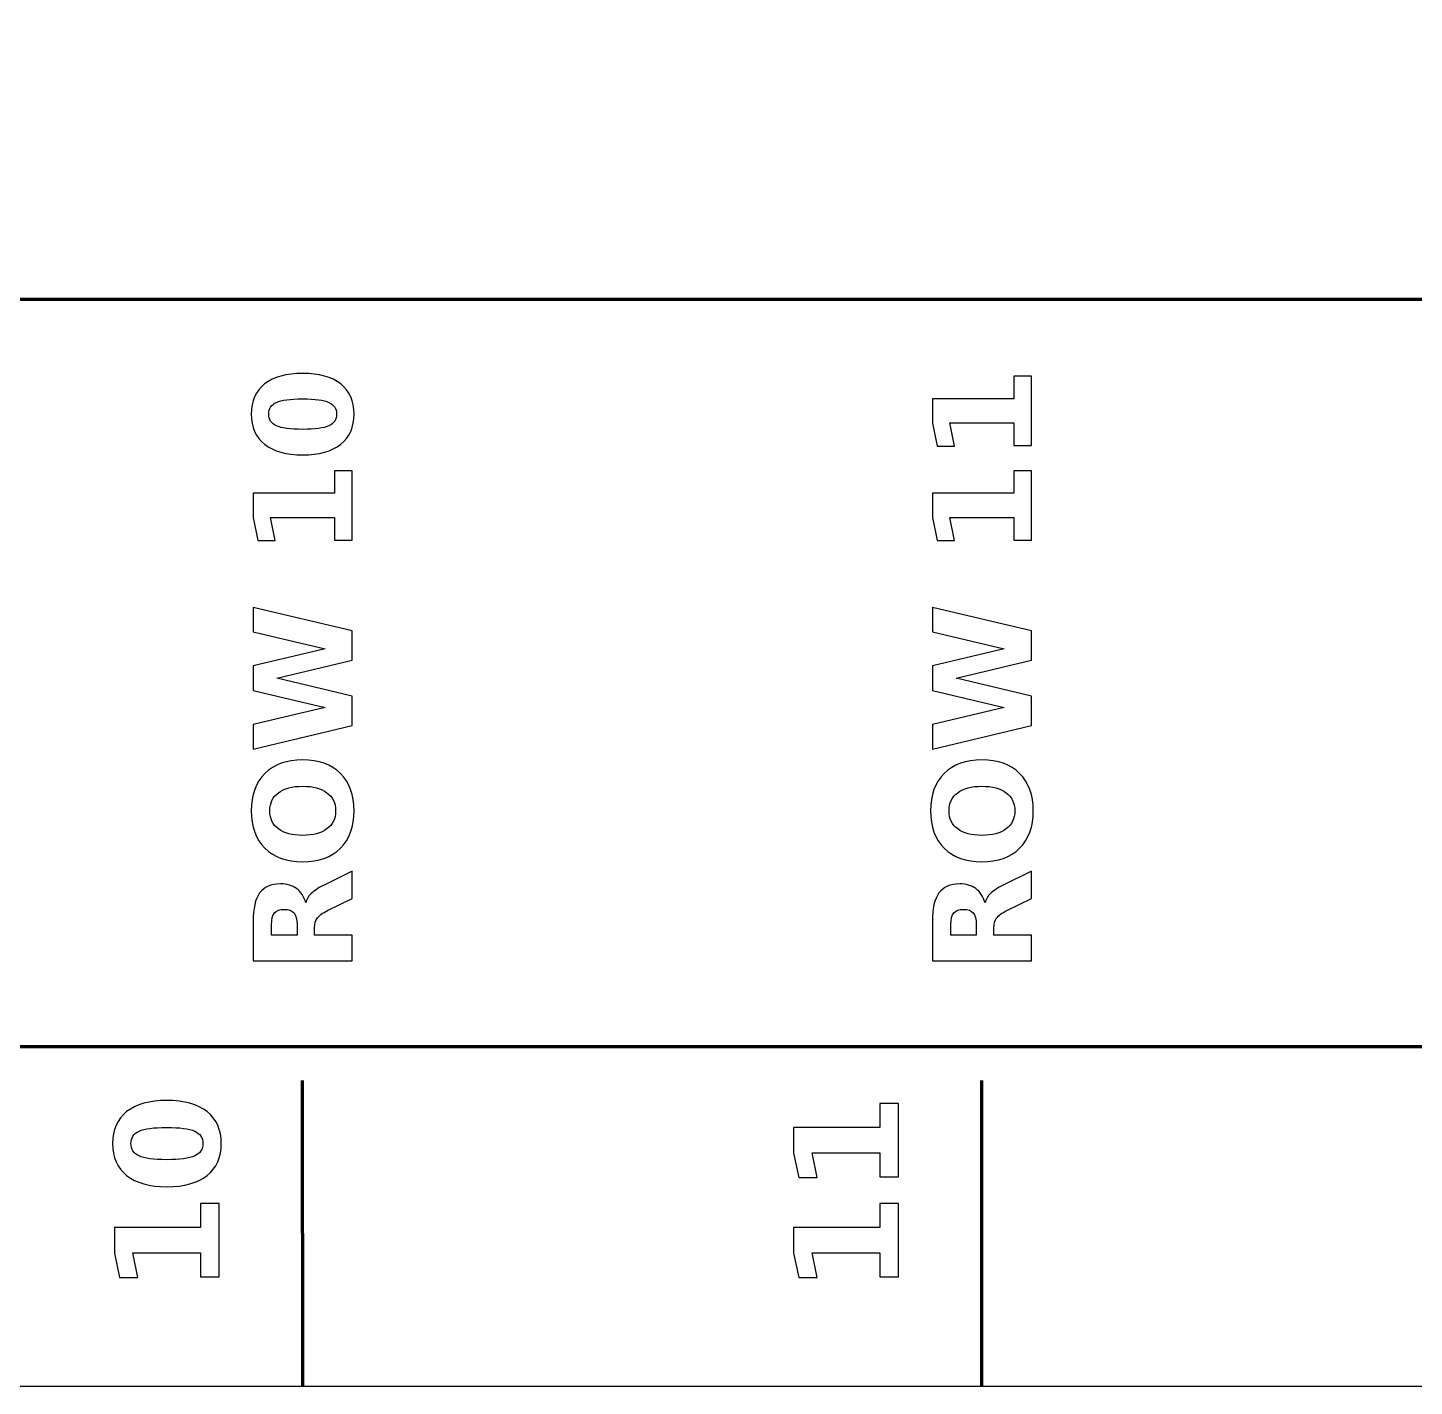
# Model space of a CAD drawing. Header units: centimetres. Extents: x -27.5 to 5.5, y -16.9 to -12.8.
# Drawn here: x -17.212 to -15.17, y -16.85 to -14.85 of the extents above; entities that cross this region are included whole.
import ezdxf

# ---------------------------------------------------------------- set-up
doc = ezdxf.new("R2010")
doc.units = ezdxf.units.CM
doc.header["$MEASUREMENT"] = 0
doc.layers.add('Layer 1', color=7, linetype='Continuous')

msp = doc.modelspace()

# ---------------------------------------------------------------- linework, layer by layer
at = {"layer": 'Layer 1', "color": 7}
msp.add_open_spline([(-27.5, -12.85), (-27.5, -12.85), (5.5, -12.85), (5.5, -12.85), (5.5, -12.85), (5.5, -12.85), (5.5, -16.85), (5.5, -16.85), (5.5, -16.85), (5.5, -16.85), (-27.5, -16.85), (-27.5, -16.85), (-27.5, -16.85), (-27.5, -16.85), (-27.5, -12.85), (-27.5, -12.85)], degree=3, knots=[0, 0, 0, 0, 0.25, 0.25, 0.25, 0.25, 0.5, 0.5, 0.5, 0.5, 0.75, 0.75, 0.75, 0.75, 1, 1, 1, 1], dxfattribs=at)
at = {"layer": 'Layer 1', "color": 250, "lineweight": 100}
msp.add_open_spline([(-26.05684, -16.35), (-26.05684, -16.35), (-26.05684, -15.25), (-26.05684, -15.25), (-26.05684, -15.25), (-26.05684, -15.25), (3.51816, -15.25), (3.51816, -15.25), (3.51816, -15.25), (3.51816, -15.25), (3.51816, -16.35), (3.51816, -16.35), (3.51816, -16.35), (3.51816, -16.35), (-26.05684, -16.35), (-26.05684, -16.35)], degree=3, knots=[0, 0, 0, 0, 0.25, 0.25, 0.25, 0.25, 0.5, 0.5, 0.5, 0.5, 0.75, 0.75, 0.75, 0.75, 1, 1, 1, 1], dxfattribs=at)
at = {"layer": 'Layer 1', "color": 250}
for points, knots in [([(-16.80681, -15.35882), (-16.78264, -15.35882), (-16.76401, -15.36402), (-16.75087, -15.37445), (-16.75087, -15.37445), (-16.73777, -15.38485), (-16.73121, -15.39965), (-16.73121, -15.41879), (-16.73121, -15.41879), (-16.73121, -15.43799), (-16.73777, -15.45282), (-16.75087, -15.46322), (-16.75087, -15.46322), (-16.76401, -15.47365), (-16.78264, -15.47885), (-16.80681, -15.47885), (-16.80681, -15.47885), (-16.83101, -15.47885), (-16.84967, -15.47365), (-16.86281, -15.46322), (-16.86281, -15.46322), (-16.87591, -15.45282), (-16.88247, -15.43799), (-16.88247, -15.41879), (-16.88247, -15.41879), (-16.88247, -15.39965), (-16.87591, -15.38485), (-16.86281, -15.37445), (-16.86281, -15.37445), (-16.84967, -15.36402), (-16.83101, -15.35882), (-16.80681, -15.35882)], [0, 0, 0, 0, 0.125, 0.125, 0.125, 0.125, 0.25, 0.25, 0.25, 0.25, 0.375, 0.375, 0.375, 0.375, 0.5, 0.5, 0.5, 0.5, 0.625, 0.625, 0.625, 0.625, 0.75, 0.75, 0.75, 0.75, 0.875, 0.875, 0.875, 0.875, 1, 1, 1, 1]), ([(-15.76001, -15.46499), (-15.76001, -15.46499), (-15.76001, -15.43179), (-15.76001, -15.43179), (-15.76001, -15.43179), (-15.76001, -15.43179), (-15.85424, -15.43179), (-15.85424, -15.43179), (-15.85424, -15.43179), (-15.85424, -15.43179), (-15.84721, -15.46585), (-15.84721, -15.46585), (-15.84721, -15.46585), (-15.84721, -15.46585), (-15.87281, -15.46585), (-15.87281, -15.46585), (-15.87281, -15.46585), (-15.87281, -15.46585), (-15.87984, -15.43199), (-15.87984, -15.43199), (-15.87984, -15.43199), (-15.87984, -15.43199), (-15.87984, -15.39625), (-15.87984, -15.39625), (-15.87984, -15.39625), (-15.87984, -15.39625), (-15.76001, -15.39625), (-15.76001, -15.39625), (-15.76001, -15.39625), (-15.76001, -15.39625), (-15.76001, -15.36305), (-15.76001, -15.36305), (-15.76001, -15.36305), (-15.76001, -15.36305), (-15.73404, -15.36305), (-15.73404, -15.36305), (-15.73404, -15.36305), (-15.73404, -15.36305), (-15.73404, -15.46499), (-15.73404, -15.46499), (-15.73404, -15.46499), (-15.73404, -15.46499), (-15.76001, -15.46499), (-15.76001, -15.46499)], [0, 0, 0, 0, 0.0909091, 0.0909091, 0.0909091, 0.0909091, 0.1818182, 0.1818182, 0.1818182, 0.1818182, 0.2727273, 0.2727273, 0.2727273, 0.2727273, 0.3636364, 0.3636364, 0.3636364, 0.3636364, 0.4545455, 0.4545455, 0.4545455, 0.4545455, 0.5454545, 0.5454545, 0.5454545, 0.5454545, 0.6363636, 0.6363636, 0.6363636, 0.6363636, 0.7272727, 0.7272727, 0.7272727, 0.7272727, 0.8181818, 0.8181818, 0.8181818, 0.8181818, 0.9090909, 0.9090909, 0.9090909, 0.9090909, 1, 1, 1, 1]), ([(-16.80707, -15.39642), (-16.82531, -15.39642), (-16.83814, -15.39812), (-16.84561, -15.40155), (-16.84561, -15.40155), (-16.85304, -15.40495), (-16.85677, -15.41072), (-16.85677, -15.41879), (-16.85677, -15.41879), (-16.85677, -15.42685), (-16.85304, -15.43262), (-16.84561, -15.43609), (-16.84561, -15.43609), (-16.83814, -15.43952), (-16.82531, -15.44125), (-16.80707, -15.44125), (-16.80707, -15.44125), (-16.78867, -15.44125), (-16.77567, -15.43952), (-16.76814, -15.43609), (-16.76814, -15.43609), (-16.76057, -15.43262), (-16.75681, -15.42685), (-16.75681, -15.41879), (-16.75681, -15.41879), (-16.75681, -15.41079), (-16.76057, -15.40505), (-16.76814, -15.40159), (-16.76814, -15.40159), (-16.77567, -15.39815), (-16.78867, -15.39642), (-16.80707, -15.39642)], [0, 0, 0, 0, 0.125, 0.125, 0.125, 0.125, 0.25, 0.25, 0.25, 0.25, 0.375, 0.375, 0.375, 0.375, 0.5, 0.5, 0.5, 0.5, 0.625, 0.625, 0.625, 0.625, 0.75, 0.75, 0.75, 0.75, 0.875, 0.875, 0.875, 0.875, 1, 1, 1, 1]), ([(-16.76001, -15.60416), (-16.76001, -15.60416), (-16.76001, -15.57096), (-16.76001, -15.57096), (-16.76001, -15.57096), (-16.76001, -15.57096), (-16.85424, -15.57096), (-16.85424, -15.57096), (-16.85424, -15.57096), (-16.85424, -15.57096), (-16.84721, -15.60502), (-16.84721, -15.60502), (-16.84721, -15.60502), (-16.84721, -15.60502), (-16.87281, -15.60502), (-16.87281, -15.60502), (-16.87281, -15.60502), (-16.87281, -15.60502), (-16.87984, -15.57116), (-16.87984, -15.57116), (-16.87984, -15.57116), (-16.87984, -15.57116), (-16.87984, -15.53542), (-16.87984, -15.53542), (-16.87984, -15.53542), (-16.87984, -15.53542), (-16.76001, -15.53542), (-16.76001, -15.53542), (-16.76001, -15.53542), (-16.76001, -15.53542), (-16.76001, -15.50222), (-16.76001, -15.50222), (-16.76001, -15.50222), (-16.76001, -15.50222), (-16.73404, -15.50222), (-16.73404, -15.50222), (-16.73404, -15.50222), (-16.73404, -15.50222), (-16.73404, -15.60416), (-16.73404, -15.60416), (-16.73404, -15.60416), (-16.73404, -15.60416), (-16.76001, -15.60416), (-16.76001, -15.60416)], [0, 0, 0, 0, 0.0909091, 0.0909091, 0.0909091, 0.0909091, 0.1818182, 0.1818182, 0.1818182, 0.1818182, 0.2727273, 0.2727273, 0.2727273, 0.2727273, 0.3636364, 0.3636364, 0.3636364, 0.3636364, 0.4545455, 0.4545455, 0.4545455, 0.4545455, 0.5454545, 0.5454545, 0.5454545, 0.5454545, 0.6363636, 0.6363636, 0.6363636, 0.6363636, 0.7272727, 0.7272727, 0.7272727, 0.7272727, 0.8181818, 0.8181818, 0.8181818, 0.8181818, 0.9090909, 0.9090909, 0.9090909, 0.9090909, 1, 1, 1, 1]), ([(-15.76001, -15.60416), (-15.76001, -15.60416), (-15.76001, -15.57096), (-15.76001, -15.57096), (-15.76001, -15.57096), (-15.76001, -15.57096), (-15.85424, -15.57096), (-15.85424, -15.57096), (-15.85424, -15.57096), (-15.85424, -15.57096), (-15.84721, -15.60502), (-15.84721, -15.60502), (-15.84721, -15.60502), (-15.84721, -15.60502), (-15.87281, -15.60502), (-15.87281, -15.60502), (-15.87281, -15.60502), (-15.87281, -15.60502), (-15.87984, -15.57116), (-15.87984, -15.57116), (-15.87984, -15.57116), (-15.87984, -15.57116), (-15.87984, -15.53542), (-15.87984, -15.53542), (-15.87984, -15.53542), (-15.87984, -15.53542), (-15.76001, -15.53542), (-15.76001, -15.53542), (-15.76001, -15.53542), (-15.76001, -15.53542), (-15.76001, -15.50222), (-15.76001, -15.50222), (-15.76001, -15.50222), (-15.76001, -15.50222), (-15.73404, -15.50222), (-15.73404, -15.50222), (-15.73404, -15.50222), (-15.73404, -15.50222), (-15.73404, -15.60416), (-15.73404, -15.60416), (-15.73404, -15.60416), (-15.73404, -15.60416), (-15.76001, -15.60416), (-15.76001, -15.60416)], [0, 0, 0, 0, 0.0909091, 0.0909091, 0.0909091, 0.0909091, 0.1818182, 0.1818182, 0.1818182, 0.1818182, 0.2727273, 0.2727273, 0.2727273, 0.2727273, 0.3636364, 0.3636364, 0.3636364, 0.3636364, 0.4545455, 0.4545455, 0.4545455, 0.4545455, 0.5454545, 0.5454545, 0.5454545, 0.5454545, 0.6363636, 0.6363636, 0.6363636, 0.6363636, 0.7272727, 0.7272727, 0.7272727, 0.7272727, 0.8181818, 0.8181818, 0.8181818, 0.8181818, 0.9090909, 0.9090909, 0.9090909, 0.9090909, 1, 1, 1, 1]), ([(-16.87984, -15.91185), (-16.87984, -15.91185), (-16.87984, -15.87582), (-16.87984, -15.87582), (-16.87984, -15.87582), (-16.87984, -15.87582), (-16.77387, -15.85062), (-16.77387, -15.85062), (-16.77387, -15.85062), (-16.77387, -15.85062), (-16.87984, -15.82562), (-16.87984, -15.82562), (-16.87984, -15.82562), (-16.87984, -15.82562), (-16.87984, -15.78939), (-16.87984, -15.78939), (-16.87984, -15.78939), (-16.87984, -15.78939), (-16.77387, -15.76439), (-16.77387, -15.76439), (-16.77387, -15.76439), (-16.77387, -15.76439), (-16.87984, -15.73919), (-16.87984, -15.73919), (-16.87984, -15.73919), (-16.87984, -15.73919), (-16.87984, -15.70345), (-16.87984, -15.70345), (-16.87984, -15.70345), (-16.87984, -15.70345), (-16.73404, -15.73782), (-16.73404, -15.73782), (-16.73404, -15.73782), (-16.73404, -15.73782), (-16.73404, -15.78119), (-16.73404, -15.78119), (-16.73404, -15.78119), (-16.73404, -15.78119), (-16.84487, -15.80765), (-16.84487, -15.80765), (-16.84487, -15.80765), (-16.84487, -15.80765), (-16.73404, -15.83382), (-16.73404, -15.83382), (-16.73404, -15.83382), (-16.73404, -15.83382), (-16.73404, -15.87719), (-16.73404, -15.87719), (-16.73404, -15.87719), (-16.73404, -15.87719), (-16.87984, -15.91185), (-16.87984, -15.91185)], [0, 0, 0, 0, 0.0769231, 0.0769231, 0.0769231, 0.0769231, 0.1538462, 0.1538462, 0.1538462, 0.1538462, 0.2307692, 0.2307692, 0.2307692, 0.2307692, 0.3076923, 0.3076923, 0.3076923, 0.3076923, 0.3846154, 0.3846154, 0.3846154, 0.3846154, 0.4615385, 0.4615385, 0.4615385, 0.4615385, 0.5384615, 0.5384615, 0.5384615, 0.5384615, 0.6153846, 0.6153846, 0.6153846, 0.6153846, 0.6923077, 0.6923077, 0.6923077, 0.6923077, 0.7692308, 0.7692308, 0.7692308, 0.7692308, 0.8461538, 0.8461538, 0.8461538, 0.8461538, 0.9230769, 0.9230769, 0.9230769, 0.9230769, 1, 1, 1, 1]), ([(-15.87984, -15.91185), (-15.87984, -15.91185), (-15.87984, -15.87582), (-15.87984, -15.87582), (-15.87984, -15.87582), (-15.87984, -15.87582), (-15.77387, -15.85062), (-15.77387, -15.85062), (-15.77387, -15.85062), (-15.77387, -15.85062), (-15.87984, -15.82562), (-15.87984, -15.82562), (-15.87984, -15.82562), (-15.87984, -15.82562), (-15.87984, -15.78939), (-15.87984, -15.78939), (-15.87984, -15.78939), (-15.87984, -15.78939), (-15.77387, -15.76439), (-15.77387, -15.76439), (-15.77387, -15.76439), (-15.77387, -15.76439), (-15.87984, -15.73919), (-15.87984, -15.73919), (-15.87984, -15.73919), (-15.87984, -15.73919), (-15.87984, -15.70345), (-15.87984, -15.70345), (-15.87984, -15.70345), (-15.87984, -15.70345), (-15.73404, -15.73782), (-15.73404, -15.73782), (-15.73404, -15.73782), (-15.73404, -15.73782), (-15.73404, -15.78119), (-15.73404, -15.78119), (-15.73404, -15.78119), (-15.73404, -15.78119), (-15.84487, -15.80765), (-15.84487, -15.80765), (-15.84487, -15.80765), (-15.84487, -15.80765), (-15.73404, -15.83382), (-15.73404, -15.83382), (-15.73404, -15.83382), (-15.73404, -15.83382), (-15.73404, -15.87719), (-15.73404, -15.87719), (-15.73404, -15.87719), (-15.73404, -15.87719), (-15.87984, -15.91185), (-15.87984, -15.91185)], [0, 0, 0, 0, 0.0769231, 0.0769231, 0.0769231, 0.0769231, 0.1538462, 0.1538462, 0.1538462, 0.1538462, 0.2307692, 0.2307692, 0.2307692, 0.2307692, 0.3076923, 0.3076923, 0.3076923, 0.3076923, 0.3846154, 0.3846154, 0.3846154, 0.3846154, 0.4615385, 0.4615385, 0.4615385, 0.4615385, 0.5384615, 0.5384615, 0.5384615, 0.5384615, 0.6153846, 0.6153846, 0.6153846, 0.6153846, 0.6923077, 0.6923077, 0.6923077, 0.6923077, 0.7692308, 0.7692308, 0.7692308, 0.7692308, 0.8461538, 0.8461538, 0.8461538, 0.8461538, 0.9230769, 0.9230769, 0.9230769, 0.9230769, 1, 1, 1, 1]), ([(-16.88247, -16.00288), (-16.88247, -15.97945), (-16.87577, -15.96108), (-16.86234, -15.94782), (-16.86234, -15.94782), (-16.84894, -15.93452), (-16.83041, -15.92788), (-16.80681, -15.92788), (-16.80681, -15.92788), (-16.78324, -15.92788), (-16.76474, -15.93452), (-16.75134, -15.94782), (-16.75134, -15.94782), (-16.73791, -15.96108), (-16.73121, -15.97945), (-16.73121, -16.00288), (-16.73121, -16.00288), (-16.73121, -16.02625), (-16.73791, -16.04458), (-16.75134, -16.05792), (-16.75134, -16.05792), (-16.76474, -16.07122), (-16.78324, -16.07788), (-16.80681, -16.07788), (-16.80681, -16.07788), (-16.83041, -16.07788), (-16.84894, -16.07122), (-16.86234, -16.05792), (-16.86234, -16.05792), (-16.87577, -16.04458), (-16.88247, -16.02625), (-16.88247, -16.00288)], [0, 0, 0, 0, 0.125, 0.125, 0.125, 0.125, 0.25, 0.25, 0.25, 0.25, 0.375, 0.375, 0.375, 0.375, 0.5, 0.5, 0.5, 0.5, 0.625, 0.625, 0.625, 0.625, 0.75, 0.75, 0.75, 0.75, 0.875, 0.875, 0.875, 0.875, 1, 1, 1, 1]), ([(-15.88247, -16.00288), (-15.88247, -15.97945), (-15.87577, -15.96108), (-15.86234, -15.94782), (-15.86234, -15.94782), (-15.84894, -15.93452), (-15.83041, -15.92788), (-15.80681, -15.92788), (-15.80681, -15.92788), (-15.78324, -15.92788), (-15.76474, -15.93452), (-15.75134, -15.94782), (-15.75134, -15.94782), (-15.73791, -15.96108), (-15.73121, -15.97945), (-15.73121, -16.00288), (-15.73121, -16.00288), (-15.73121, -16.02625), (-15.73791, -16.04458), (-15.75134, -16.05792), (-15.75134, -16.05792), (-15.76474, -16.07122), (-15.78324, -16.07788), (-15.80681, -16.07788), (-15.80681, -16.07788), (-15.83041, -16.07788), (-15.84894, -16.07122), (-15.86234, -16.05792), (-15.86234, -16.05792), (-15.87577, -16.04458), (-15.88247, -16.02625), (-15.88247, -16.00288)], [0, 0, 0, 0, 0.125, 0.125, 0.125, 0.125, 0.25, 0.25, 0.25, 0.25, 0.375, 0.375, 0.375, 0.375, 0.5, 0.5, 0.5, 0.5, 0.625, 0.625, 0.625, 0.625, 0.75, 0.75, 0.75, 0.75, 0.875, 0.875, 0.875, 0.875, 1, 1, 1, 1]), ([(-16.85524, -16.00288), (-16.85524, -16.01435), (-16.85101, -16.02322), (-16.84254, -16.02955), (-16.84254, -16.02955), (-16.83407, -16.03585), (-16.82217, -16.03902), (-16.80681, -16.03902), (-16.80681, -16.03902), (-16.79147, -16.03902), (-16.77961, -16.03585), (-16.77114, -16.02955), (-16.77114, -16.02955), (-16.76267, -16.02322), (-16.75844, -16.01435), (-16.75844, -16.00288), (-16.75844, -16.00288), (-16.75844, -15.99135), (-16.76267, -15.98245), (-16.77114, -15.97612), (-16.77114, -15.97612), (-16.77961, -15.96982), (-16.79147, -15.96665), (-16.80681, -15.96665), (-16.80681, -15.96665), (-16.82217, -15.96665), (-16.83407, -15.96982), (-16.84254, -15.97612), (-16.84254, -15.97612), (-16.85101, -15.98245), (-16.85524, -15.99135), (-16.85524, -16.00288)], [0, 0, 0, 0, 0.125, 0.125, 0.125, 0.125, 0.25, 0.25, 0.25, 0.25, 0.375, 0.375, 0.375, 0.375, 0.5, 0.5, 0.5, 0.5, 0.625, 0.625, 0.625, 0.625, 0.75, 0.75, 0.75, 0.75, 0.875, 0.875, 0.875, 0.875, 1, 1, 1, 1]), ([(-15.85524, -16.00288), (-15.85524, -16.01435), (-15.85101, -16.02322), (-15.84254, -16.02955), (-15.84254, -16.02955), (-15.83407, -16.03585), (-15.82217, -16.03902), (-15.80681, -16.03902), (-15.80681, -16.03902), (-15.79147, -16.03902), (-15.77961, -16.03585), (-15.77114, -16.02955), (-15.77114, -16.02955), (-15.76267, -16.02322), (-15.75844, -16.01435), (-15.75844, -16.00288), (-15.75844, -16.00288), (-15.75844, -15.99135), (-15.76267, -15.98245), (-15.77114, -15.97612), (-15.77114, -15.97612), (-15.77961, -15.96982), (-15.79147, -15.96665), (-15.80681, -15.96665), (-15.80681, -15.96665), (-15.82217, -15.96665), (-15.83407, -15.96982), (-15.84254, -15.97612), (-15.84254, -15.97612), (-15.85101, -15.98245), (-15.85524, -15.99135), (-15.85524, -16.00288)], [0, 0, 0, 0, 0.125, 0.125, 0.125, 0.125, 0.25, 0.25, 0.25, 0.25, 0.375, 0.375, 0.375, 0.375, 0.5, 0.5, 0.5, 0.5, 0.625, 0.625, 0.625, 0.625, 0.75, 0.75, 0.75, 0.75, 0.875, 0.875, 0.875, 0.875, 1, 1, 1, 1]), ([(-16.78921, -16.18588), (-16.78921, -16.18588), (-16.73404, -16.18588), (-16.73404, -16.18588), (-16.73404, -16.18588), (-16.73404, -16.18588), (-16.73404, -16.22348), (-16.73404, -16.22348), (-16.73404, -16.22348), (-16.73404, -16.22348), (-16.87984, -16.22348), (-16.87984, -16.22348), (-16.87984, -16.22348), (-16.87984, -16.22348), (-16.87984, -16.16605), (-16.87984, -16.16605), (-16.87984, -16.16605), (-16.87984, -16.14685), (-16.87661, -16.13275), (-16.87017, -16.12382), (-16.87017, -16.12382), (-16.86374, -16.11485), (-16.85354, -16.11038), (-16.83961, -16.11038), (-16.83961, -16.11038), (-16.82997, -16.11038), (-16.82204, -16.11272), (-16.81587, -16.11735), (-16.81587, -16.11735), (-16.80967, -16.12202), (-16.80511, -16.12905), (-16.80217, -16.13842), (-16.80217, -16.13842), (-16.80101, -16.13328), (-16.79837, -16.12865), (-16.79424, -16.12458), (-16.79424, -16.12458), (-16.79011, -16.12052), (-16.78384, -16.11642), (-16.77544, -16.11225), (-16.77544, -16.11225), (-16.77544, -16.11225), (-16.73404, -16.09182), (-16.73404, -16.09182), (-16.73404, -16.09182), (-16.73404, -16.09182), (-16.73404, -16.13188), (-16.73404, -16.13188), (-16.73404, -16.13188), (-16.73404, -16.13188), (-16.77027, -16.14965), (-16.77027, -16.14965), (-16.77027, -16.14965), (-16.77754, -16.15322), (-16.78254, -16.15685), (-16.78521, -16.16055), (-16.78521, -16.16055), (-16.78787, -16.16422), (-16.78921, -16.16912), (-16.78921, -16.17525), (-16.78921, -16.17525), (-16.78921, -16.17525), (-16.78921, -16.18588), (-16.78921, -16.18588)], [0, 0, 0, 0, 0.0625, 0.0625, 0.0625, 0.0625, 0.125, 0.125, 0.125, 0.125, 0.1875, 0.1875, 0.1875, 0.1875, 0.25, 0.25, 0.25, 0.25, 0.3125, 0.3125, 0.3125, 0.3125, 0.375, 0.375, 0.375, 0.375, 0.4375, 0.4375, 0.4375, 0.4375, 0.5, 0.5, 0.5, 0.5, 0.5625, 0.5625, 0.5625, 0.5625, 0.625, 0.625, 0.625, 0.625, 0.6875, 0.6875, 0.6875, 0.6875, 0.75, 0.75, 0.75, 0.75, 0.8125, 0.8125, 0.8125, 0.8125, 0.875, 0.875, 0.875, 0.875, 0.9375, 0.9375, 0.9375, 0.9375, 1, 1, 1, 1]), ([(-15.78921, -16.18588), (-15.78921, -16.18588), (-15.73404, -16.18588), (-15.73404, -16.18588), (-15.73404, -16.18588), (-15.73404, -16.18588), (-15.73404, -16.22348), (-15.73404, -16.22348), (-15.73404, -16.22348), (-15.73404, -16.22348), (-15.87984, -16.22348), (-15.87984, -16.22348), (-15.87984, -16.22348), (-15.87984, -16.22348), (-15.87984, -16.16605), (-15.87984, -16.16605), (-15.87984, -16.16605), (-15.87984, -16.14685), (-15.87661, -16.13275), (-15.87017, -16.12382), (-15.87017, -16.12382), (-15.86374, -16.11485), (-15.85354, -16.11038), (-15.83961, -16.11038), (-15.83961, -16.11038), (-15.82997, -16.11038), (-15.82204, -16.11272), (-15.81587, -16.11735), (-15.81587, -16.11735), (-15.80967, -16.12202), (-15.80511, -16.12905), (-15.80217, -16.13842), (-15.80217, -16.13842), (-15.80101, -16.13328), (-15.79837, -16.12865), (-15.79424, -16.12458), (-15.79424, -16.12458), (-15.79011, -16.12052), (-15.78384, -16.11642), (-15.77544, -16.11225), (-15.77544, -16.11225), (-15.77544, -16.11225), (-15.73404, -16.09182), (-15.73404, -16.09182), (-15.73404, -16.09182), (-15.73404, -16.09182), (-15.73404, -16.13188), (-15.73404, -16.13188), (-15.73404, -16.13188), (-15.73404, -16.13188), (-15.77027, -16.14965), (-15.77027, -16.14965), (-15.77027, -16.14965), (-15.77754, -16.15322), (-15.78254, -16.15685), (-15.78521, -16.16055), (-15.78521, -16.16055), (-15.78787, -16.16422), (-15.78921, -16.16912), (-15.78921, -16.17525), (-15.78921, -16.17525), (-15.78921, -16.17525), (-15.78921, -16.18588), (-15.78921, -16.18588)], [0, 0, 0, 0, 0.0625, 0.0625, 0.0625, 0.0625, 0.125, 0.125, 0.125, 0.125, 0.1875, 0.1875, 0.1875, 0.1875, 0.25, 0.25, 0.25, 0.25, 0.3125, 0.3125, 0.3125, 0.3125, 0.375, 0.375, 0.375, 0.375, 0.4375, 0.4375, 0.4375, 0.4375, 0.5, 0.5, 0.5, 0.5, 0.5625, 0.5625, 0.5625, 0.5625, 0.625, 0.625, 0.625, 0.625, 0.6875, 0.6875, 0.6875, 0.6875, 0.75, 0.75, 0.75, 0.75, 0.8125, 0.8125, 0.8125, 0.8125, 0.875, 0.875, 0.875, 0.875, 0.9375, 0.9375, 0.9375, 0.9375, 1, 1, 1, 1]), ([(-16.81517, -16.17005), (-16.81517, -16.16218), (-16.81664, -16.15652), (-16.81957, -16.15312), (-16.81957, -16.15312), (-16.82251, -16.14968), (-16.82734, -16.14798), (-16.83404, -16.14798), (-16.83404, -16.14798), (-16.84067, -16.14798), (-16.84544, -16.14968), (-16.84831, -16.15312), (-16.84831, -16.15312), (-16.85117, -16.15652), (-16.85261, -16.16218), (-16.85261, -16.17005), (-16.85261, -16.17005), (-16.85261, -16.17005), (-16.85261, -16.18588), (-16.85261, -16.18588), (-16.85261, -16.18588), (-16.85261, -16.18588), (-16.81517, -16.18588), (-16.81517, -16.18588), (-16.81517, -16.18588), (-16.81517, -16.18588), (-16.81517, -16.17005), (-16.81517, -16.17005)], [0, 0, 0, 0, 0.1428571, 0.1428571, 0.1428571, 0.1428571, 0.2857143, 0.2857143, 0.2857143, 0.2857143, 0.4285714, 0.4285714, 0.4285714, 0.4285714, 0.5714286, 0.5714286, 0.5714286, 0.5714286, 0.7142857, 0.7142857, 0.7142857, 0.7142857, 0.8571429, 0.8571429, 0.8571429, 0.8571429, 1, 1, 1, 1]), ([(-15.81517, -16.17005), (-15.81517, -16.16218), (-15.81664, -16.15652), (-15.81957, -16.15312), (-15.81957, -16.15312), (-15.82251, -16.14968), (-15.82734, -16.14798), (-15.83404, -16.14798), (-15.83404, -16.14798), (-15.84067, -16.14798), (-15.84544, -16.14968), (-15.84831, -16.15312), (-15.84831, -16.15312), (-15.85117, -16.15652), (-15.85261, -16.16218), (-15.85261, -16.17005), (-15.85261, -16.17005), (-15.85261, -16.17005), (-15.85261, -16.18588), (-15.85261, -16.18588), (-15.85261, -16.18588), (-15.85261, -16.18588), (-15.81517, -16.18588), (-15.81517, -16.18588), (-15.81517, -16.18588), (-15.81517, -16.18588), (-15.81517, -16.17005), (-15.81517, -16.17005)], [0, 0, 0, 0, 0.1428571, 0.1428571, 0.1428571, 0.1428571, 0.2857143, 0.2857143, 0.2857143, 0.2857143, 0.4285714, 0.4285714, 0.4285714, 0.4285714, 0.5714286, 0.5714286, 0.5714286, 0.5714286, 0.7142857, 0.7142857, 0.7142857, 0.7142857, 0.8571429, 0.8571429, 0.8571429, 0.8571429, 1, 1, 1, 1]), ([(-17.00671, -16.42919), (-16.98114, -16.42919), (-16.96142, -16.43469), (-16.94752, -16.44573), (-16.94752, -16.44573), (-16.93365, -16.45674), (-16.9267, -16.4724), (-16.9267, -16.49265), (-16.9267, -16.49265), (-16.9267, -16.51297), (-16.93365, -16.52867), (-16.94752, -16.53968), (-16.94752, -16.53968), (-16.96142, -16.55072), (-16.98114, -16.55623), (-17.00671, -16.55623), (-17.00671, -16.55623), (-17.03232, -16.55623), (-17.05208, -16.55072), (-17.06598, -16.53968), (-17.06598, -16.53968), (-17.07984, -16.52867), (-17.08679, -16.51297), (-17.08679, -16.49265), (-17.08679, -16.49265), (-17.08679, -16.4724), (-17.07984, -16.45674), (-17.06598, -16.44573), (-17.06598, -16.44573), (-17.05208, -16.43469), (-17.03232, -16.42919), (-17.00671, -16.42919)], [0, 0, 0, 0, 0.125, 0.125, 0.125, 0.125, 0.25, 0.25, 0.25, 0.25, 0.375, 0.375, 0.375, 0.375, 0.5, 0.5, 0.5, 0.5, 0.625, 0.625, 0.625, 0.625, 0.75, 0.75, 0.75, 0.75, 0.875, 0.875, 0.875, 0.875, 1, 1, 1, 1]), ([(-15.95718, -16.54155), (-15.95718, -16.54155), (-15.95718, -16.50641), (-15.95718, -16.50641), (-15.95718, -16.50641), (-15.95718, -16.50641), (-16.05691, -16.50641), (-16.05691, -16.50641), (-16.05691, -16.50641), (-16.05691, -16.50641), (-16.04947, -16.54247), (-16.04947, -16.54247), (-16.04947, -16.54247), (-16.04947, -16.54247), (-16.07656, -16.54247), (-16.07656, -16.54247), (-16.07656, -16.54247), (-16.07656, -16.54247), (-16.08401, -16.50662), (-16.08401, -16.50662), (-16.08401, -16.50662), (-16.08401, -16.50662), (-16.08401, -16.46881), (-16.08401, -16.46881), (-16.08401, -16.46881), (-16.08401, -16.46881), (-15.95718, -16.46881), (-15.95718, -16.46881), (-15.95718, -16.46881), (-15.95718, -16.46881), (-15.95718, -16.43367), (-15.95718, -16.43367), (-15.95718, -16.43367), (-15.95718, -16.43367), (-15.9297, -16.43367), (-15.9297, -16.43367), (-15.9297, -16.43367), (-15.9297, -16.43367), (-15.9297, -16.54155), (-15.9297, -16.54155), (-15.9297, -16.54155), (-15.9297, -16.54155), (-15.95718, -16.54155), (-15.95718, -16.54155)], [0, 0, 0, 0, 0.0909091, 0.0909091, 0.0909091, 0.0909091, 0.1818182, 0.1818182, 0.1818182, 0.1818182, 0.2727273, 0.2727273, 0.2727273, 0.2727273, 0.3636364, 0.3636364, 0.3636364, 0.3636364, 0.4545455, 0.4545455, 0.4545455, 0.4545455, 0.5454545, 0.5454545, 0.5454545, 0.5454545, 0.6363636, 0.6363636, 0.6363636, 0.6363636, 0.7272727, 0.7272727, 0.7272727, 0.7272727, 0.8181818, 0.8181818, 0.8181818, 0.8181818, 0.9090909, 0.9090909, 0.9090909, 0.9090909, 1, 1, 1, 1]), ([(-17.00699, -16.46898), (-17.02629, -16.46898), (-17.03987, -16.47078), (-17.04778, -16.47441), (-17.04778, -16.47441), (-17.05564, -16.47801), (-17.05959, -16.48412), (-17.05959, -16.49265), (-17.05959, -16.49265), (-17.05959, -16.50119), (-17.05564, -16.50729), (-17.04778, -16.51096), (-17.04778, -16.51096), (-17.03987, -16.5146), (-17.02629, -16.51643), (-17.00699, -16.51643), (-17.00699, -16.51643), (-16.98752, -16.51643), (-16.97376, -16.5146), (-16.96579, -16.51096), (-16.96579, -16.51096), (-16.95778, -16.50729), (-16.9538, -16.50119), (-16.9538, -16.49265), (-16.9538, -16.49265), (-16.9538, -16.48419), (-16.95778, -16.47812), (-16.96579, -16.47445), (-16.96579, -16.47445), (-16.97376, -16.47082), (-16.98752, -16.46898), (-17.00699, -16.46898)], [0, 0, 0, 0, 0.125, 0.125, 0.125, 0.125, 0.25, 0.25, 0.25, 0.25, 0.375, 0.375, 0.375, 0.375, 0.5, 0.5, 0.5, 0.5, 0.625, 0.625, 0.625, 0.625, 0.75, 0.75, 0.75, 0.75, 0.875, 0.875, 0.875, 0.875, 1, 1, 1, 1]), ([(-16.95718, -16.68884), (-16.95718, -16.68884), (-16.95718, -16.6537), (-16.95718, -16.6537), (-16.95718, -16.6537), (-16.95718, -16.6537), (-17.05691, -16.6537), (-17.05691, -16.6537), (-17.05691, -16.6537), (-17.05691, -16.6537), (-17.04947, -16.68976), (-17.04947, -16.68976), (-17.04947, -16.68976), (-17.04947, -16.68976), (-17.07656, -16.68976), (-17.07656, -16.68976), (-17.07656, -16.68976), (-17.07656, -16.68976), (-17.08401, -16.65391), (-17.08401, -16.65391), (-17.08401, -16.65391), (-17.08401, -16.65391), (-17.08401, -16.6161), (-17.08401, -16.6161), (-17.08401, -16.6161), (-17.08401, -16.6161), (-16.95718, -16.6161), (-16.95718, -16.6161), (-16.95718, -16.6161), (-16.95718, -16.6161), (-16.95718, -16.58096), (-16.95718, -16.58096), (-16.95718, -16.58096), (-16.95718, -16.58096), (-16.9297, -16.58096), (-16.9297, -16.58096), (-16.9297, -16.58096), (-16.9297, -16.58096), (-16.9297, -16.68884), (-16.9297, -16.68884), (-16.9297, -16.68884), (-16.9297, -16.68884), (-16.95718, -16.68884), (-16.95718, -16.68884)], [0, 0, 0, 0, 0.0909091, 0.0909091, 0.0909091, 0.0909091, 0.1818182, 0.1818182, 0.1818182, 0.1818182, 0.2727273, 0.2727273, 0.2727273, 0.2727273, 0.3636364, 0.3636364, 0.3636364, 0.3636364, 0.4545455, 0.4545455, 0.4545455, 0.4545455, 0.5454545, 0.5454545, 0.5454545, 0.5454545, 0.6363636, 0.6363636, 0.6363636, 0.6363636, 0.7272727, 0.7272727, 0.7272727, 0.7272727, 0.8181818, 0.8181818, 0.8181818, 0.8181818, 0.9090909, 0.9090909, 0.9090909, 0.9090909, 1, 1, 1, 1]), ([(-15.95718, -16.68884), (-15.95718, -16.68884), (-15.95718, -16.6537), (-15.95718, -16.6537), (-15.95718, -16.6537), (-15.95718, -16.6537), (-16.05691, -16.6537), (-16.05691, -16.6537), (-16.05691, -16.6537), (-16.05691, -16.6537), (-16.04947, -16.68976), (-16.04947, -16.68976), (-16.04947, -16.68976), (-16.04947, -16.68976), (-16.07656, -16.68976), (-16.07656, -16.68976), (-16.07656, -16.68976), (-16.07656, -16.68976), (-16.08401, -16.65391), (-16.08401, -16.65391), (-16.08401, -16.65391), (-16.08401, -16.65391), (-16.08401, -16.6161), (-16.08401, -16.6161), (-16.08401, -16.6161), (-16.08401, -16.6161), (-15.95718, -16.6161), (-15.95718, -16.6161), (-15.95718, -16.6161), (-15.95718, -16.6161), (-15.95718, -16.58096), (-15.95718, -16.58096), (-15.95718, -16.58096), (-15.95718, -16.58096), (-15.9297, -16.58096), (-15.9297, -16.58096), (-15.9297, -16.58096), (-15.9297, -16.58096), (-15.9297, -16.68884), (-15.9297, -16.68884), (-15.9297, -16.68884), (-15.9297, -16.68884), (-15.95718, -16.68884), (-15.95718, -16.68884)], [0, 0, 0, 0, 0.0909091, 0.0909091, 0.0909091, 0.0909091, 0.1818182, 0.1818182, 0.1818182, 0.1818182, 0.2727273, 0.2727273, 0.2727273, 0.2727273, 0.3636364, 0.3636364, 0.3636364, 0.3636364, 0.4545455, 0.4545455, 0.4545455, 0.4545455, 0.5454545, 0.5454545, 0.5454545, 0.5454545, 0.6363636, 0.6363636, 0.6363636, 0.6363636, 0.7272727, 0.7272727, 0.7272727, 0.7272727, 0.8181818, 0.8181818, 0.8181818, 0.8181818, 0.9090909, 0.9090909, 0.9090909, 0.9090909, 1, 1, 1, 1])]:
    msp.add_open_spline(points, degree=3, knots=knots, dxfattribs=at)
at = {"layer": 'Layer 1', "color": 250, "lineweight": 106}
for points in [[(-16.80684, -16.85), (-16.80684, -16.85), (-16.80686, -16.40001), (-16.80686, -16.40001)], [(-15.80684, -16.85), (-15.80684, -16.85), (-15.80686, -16.40001), (-15.80686, -16.40001)]]:
    msp.add_open_spline(points, degree=3, dxfattribs=at)

doc.saveas('drawing.dxf')
